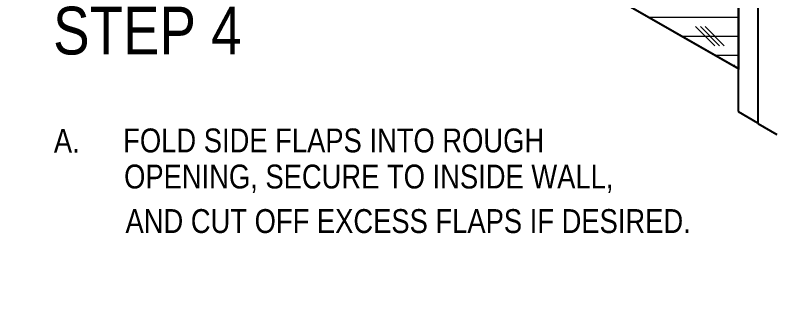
# Model space of a CAD drawing. Header units: inches. Extents: x -26 to 76, y -16 to 22.
# Drawn here: x -16.338 to -11.353, y -7.513 to -5.657 of the extents above; entities that cross this region are included whole.
import ezdxf

# ---------------------------------------------------------------- set-up
doc = ezdxf.new("R2010")
doc.units = ezdxf.units.IN
doc.header["$MEASUREMENT"] = 0
for name, color, linetype, lineweight in [('.ATI-HATCH', 7, 'Continuous', 0), ('.ATI-TEXT_2', 7, 'Continuous', 0), ('G-ANNO-TTLB', 7, 'Continuous', 0), ('TYVEK', 7, 'Continuous', 0)]:
    doc.layers.add(name, color=color, linetype=linetype, lineweight=lineweight)

# ---------------------------------------------------------------- blocks, each defined once
blk = doc.blocks.new('Block_72')
at = {"layer": '.ATI-TEXT_2', "char_height": 0.2, "attachment_point": 7}
for s, insert in [('\\C18;\\c0;\\FArial Narrow|b0|i0|c1;\\H0.156297;\\W1.000000;A.', (-16.0853, -6.5571)), ('\\C18;\\c0;\\FArial Narrow|b0|i0|c1;\\H0.156297;\\W1.000000;FOLD SIDE FLAPS INTO ROUGH', (-15.6314, -6.5571)), ('\\C18;\\c0;\\FArial Narrow|b0|i0|c1;\\H0.156297;\\W1.000000;OPENING, SECURE TO INSIDE WALL,', (-15.6255, -6.8203)), ('\\C18;\\c0;\\FArial Narrow|b0|i0|c1;\\H0.156297;\\W1.000000;AND CUT OFF EXCESS FLAPS IF DESIRED.', (-15.6164, -7.085)), ('\\C18;\\c0;\\FArial Narrow|b0|i0|c1;\\H0.156297;\\W1.000000; ', (-13.1104, -7.3469))]:
    blk.add_mtext(s, dxfattribs=dict(at, insert=insert))
blk = doc.blocks.new('Block_385')
at = {"layer": '.ATI-HATCH'}
blk.add_open_spline([(-11.6021, -4.6531), (-11.6021, -4.6531), (-12.4638, -4.1308), (-12.4638, -4.1308), (-12.4638, -4.1308), (-12.4638, -5.5174), (-12.4638, -5.5174), (-12.4638, -5.5174), (-11.6021, -6.0117), (-11.6021, -6.0117), (-11.6021, -6.0117), (-11.6021, -4.6531), (-11.6021, -4.6531)], degree=3, knots=[0, 0, 0, 0, 1, 1, 1, 2, 2, 2, 3, 3, 3, 4, 4, 4, 4], dxfattribs=at)
at = {"layer": '.ATI-HATCH', "color": 8, "lineweight": 0, "true_color": 0x808080}
for points in [[(-12.1996, -5.669), (-12.1996, -5.669), (-11.6021, -5.669), (-11.6021, -5.669)], [(-11.7592, -5.8565), (-11.7592, -5.8565), (-11.8842, -5.7315), (-11.8842, -5.7315)], [(-11.7279, -5.8565), (-11.7279, -5.8565), (-11.853, -5.7315), (-11.853, -5.7315)], [(-11.6967, -5.8565), (-11.6967, -5.8565), (-11.8217, -5.7315), (-11.8217, -5.7315)], [(-11.9815, -5.794), (-11.9815, -5.794), (-11.6021, -5.794), (-11.6021, -5.794)], [(-11.7635, -5.9191), (-11.7635, -5.9191), (-11.6021, -5.9191), (-11.6021, -5.9191)], [(-11.6068, -6.0089), (-11.6068, -6.0089), (-11.6342, -5.9816), (-11.6342, -5.9816)], [(-11.6021, -5.9824), (-11.6021, -5.9824), (-11.6029, -5.9816), (-11.6029, -5.9816)]]:
    blk.add_open_spline(points, degree=3, dxfattribs=at)

msp = doc.modelspace()

# ---------------------------------------------------------------- hatches: boundary and pattern name
at = {"layer": 'G-ANNO-TTLB', "true_color": 0xff00ff, "transparency": 33554687}
h = msp.add_hatch(color=6, dxfattribs=at)
edge = h.paths.add_edge_path()
edge.add_spline(control_points=[(20.0342, -15.1346), (20.0342, -15.1346), (-20.6658, -15.1346), (-20.6658, -15.1346), (-20.6658, -15.1346), (-20.6658, 19.0008), (-20.6658, 19.0008), (-20.6658, 19.0008), (20.0342, 19.0008), (20.0342, 19.0008), (20.0342, 19.0008), (20.0342, -15.1346), (20.0342, -15.1346)], knot_values=[0, 0, 0, 0, 1, 1, 1, 2, 2, 2, 3, 3, 3, 4, 4, 4, 4], degree=3, periodic=0)
edge = h.paths.add_edge_path()
edge.add_spline(control_points=[(-20.5408, 18.8757), (-20.5408, 18.8757), (-20.5408, -15.0095), (-20.5408, -15.0095), (-20.5408, -15.0095), (19.9092, -15.0095), (19.9092, -15.0095), (19.9092, -15.0095), (19.9092, 18.8757), (19.9092, 18.8757), (19.9092, 18.8757), (-20.5408, 18.8757), (-20.5408, 18.8757)], knot_values=[0, 0, 0, 0, 1, 1, 1, 2, 2, 2, 3, 3, 3, 4, 4, 4, 4], degree=3, periodic=0)
edge.add_line((-20.5408, 18.8757), (-20.5408, 18.8757))

# ---------------------------------------------------------------- linework, layer by layer
at = {"layer": 'G-ANNO-TTLB'}
for points in [[(20.0342, -15.1346), (20.0342, -15.1346), (-20.6658, -15.1346), (-20.6658, -15.1346), (-20.6658, -15.1346), (-20.6658, 19.0008), (-20.6658, 19.0008), (-20.6658, 19.0008), (20.0342, 19.0008), (20.0342, 19.0008), (20.0342, 19.0008), (20.0342, -15.1346), (20.0342, -15.1346)], [(-20.5408, 18.8757), (-20.5408, 18.8757), (-20.5408, -15.0095), (-20.5408, -15.0095), (-20.5408, -15.0095), (19.9092, -15.0095), (19.9092, -15.0095), (19.9092, -15.0095), (19.9092, 18.8757), (19.9092, 18.8757), (19.9092, 18.8757), (-20.5408, 18.8757), (-20.5408, 18.8757)]]:
    msp.add_open_spline(points, degree=3, knots=[0, 0, 0, 0, 1, 1, 1, 2, 2, 2, 3, 3, 3, 4, 4, 4, 4], dxfattribs=at)
at = {"layer": 'TYVEK', "color": 33, "lineweight": 25, "true_color": 0xcc9966}
for p, q in [((-11.605, -0.4865), (-11.605, -6.288)), ((-11.477, -4.5031), (-11.477, -6.3651)), ((-11.605, -6.288), (-11.4799, -6.3605)), ((-11.477, -6.3651), (-11.352, -6.4375))]:
    msp.add_line(p, q, dxfattribs=at)
at = {"layer": 'TYVEK', "color": 2, "lineweight": 25, "true_color": 0xffff00}
msp.add_line((-12.4667, -5.5099), (-11.605, -6.0041), dxfattribs=at)

# ---------------------------------------------------------------- block references
at = {"layer": '.ATI-HATCH'}
msp.add_blockref('Block_385', (0, 0), dxfattribs=at)
at = {"layer": '.ATI-TEXT_2'}
msp.add_blockref('Block_72', (0, 0), dxfattribs=at)

# ---------------------------------------------------------------- texts
at = {"layer": '.ATI-TEXT_2', "insert": (-16.0901, -5.9183), "char_height": 0.2, "attachment_point": 7}
msp.add_mtext('\\C18;\\c0;\\FArial Narrow|b0|i0|c1;\\H0.312594;\\W1.000000;STEP 4', dxfattribs=at)

doc.saveas('drawing.dxf')
